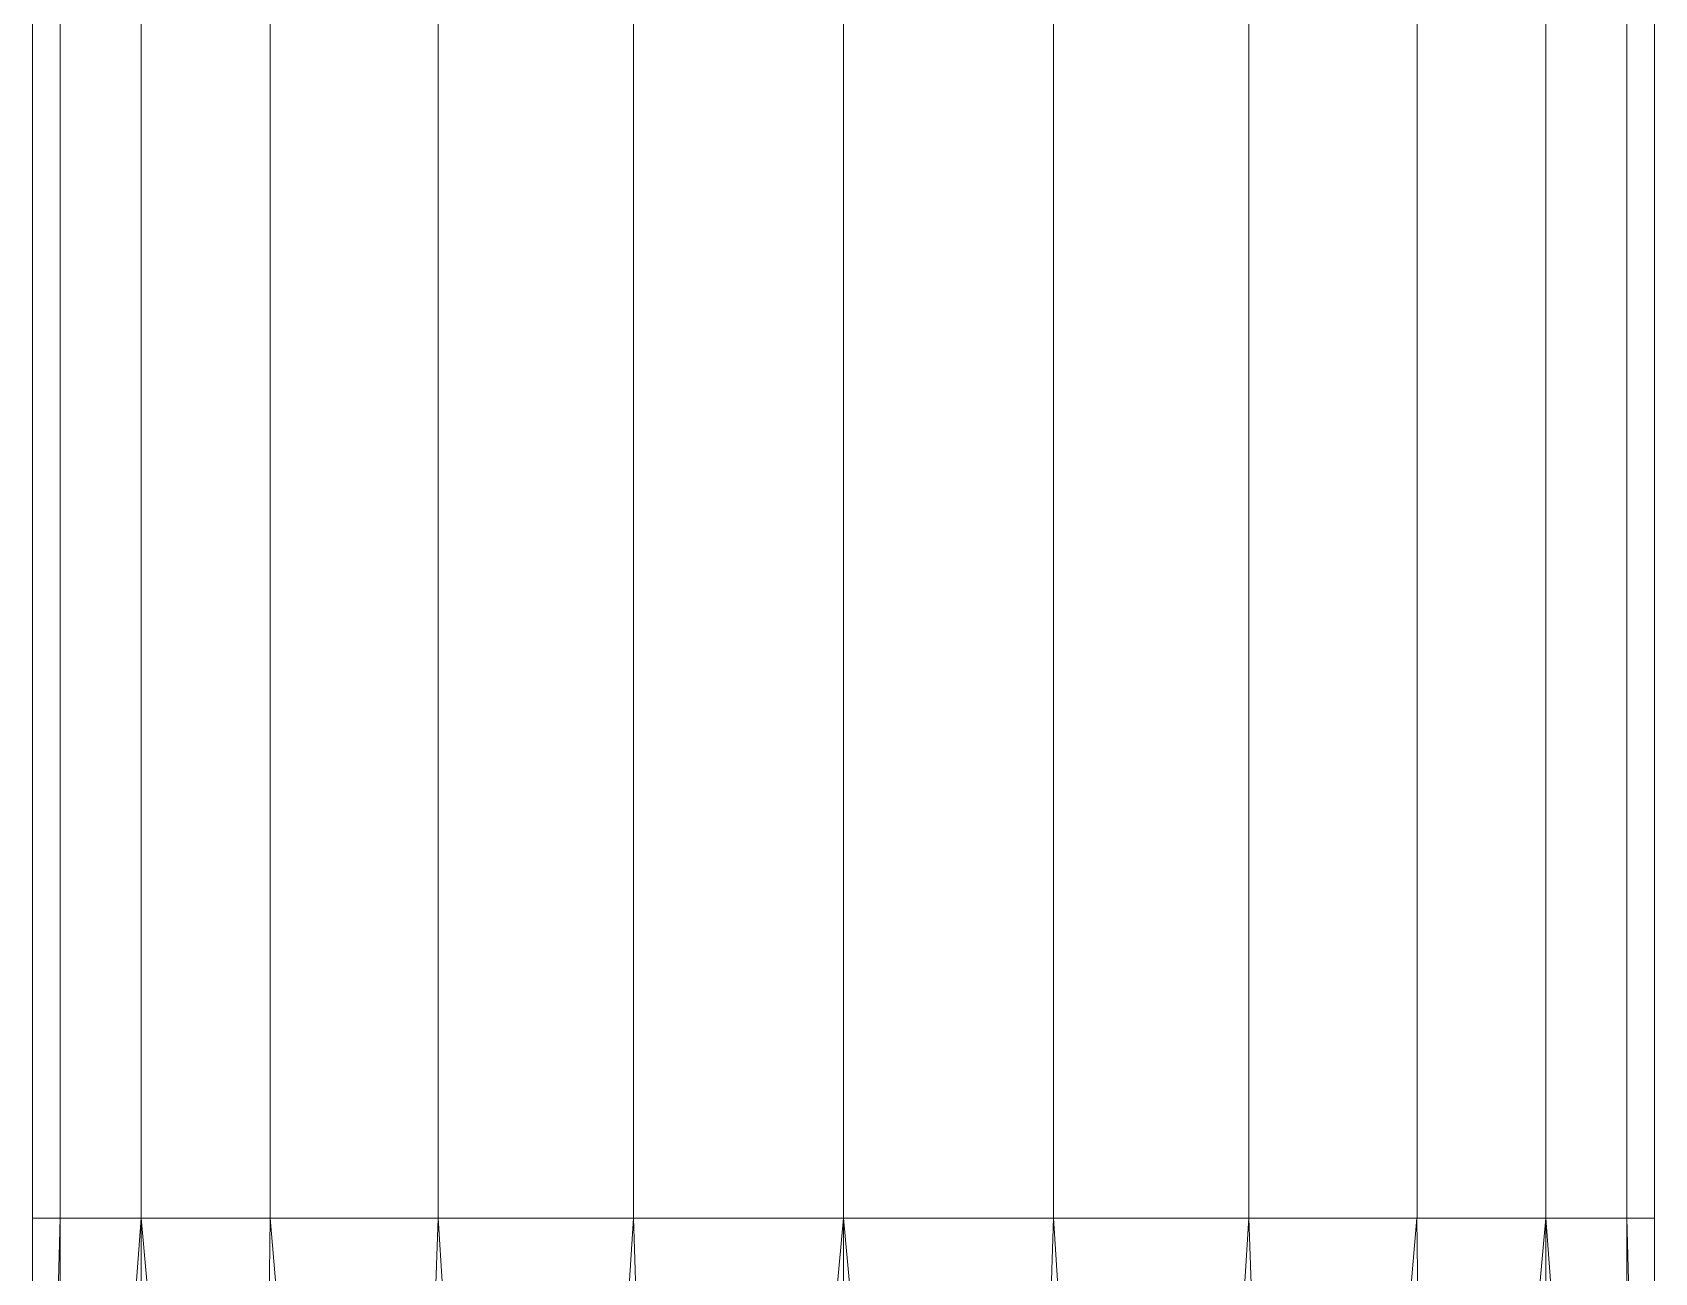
# Model space of a CAD drawing. Header units: inches. Extents: x -3326 to -59, y 8 to 1043.
# Drawn here: x -916.282 to -914.967, y 221.817 to 222.822 of the extents above; entities that cross this region are included whole.
import ezdxf

# ---------------------------------------------------------------- set-up
doc = ezdxf.new("R2010")
doc.units = ezdxf.units.IN
doc.header["$MEASUREMENT"] = 0
doc.layers.add('F-SPRN', color=10, linetype='Continuous', lineweight=9)
doc.layers.add('P-PIPE', color=10, linetype='Continuous', lineweight=9)

# ---------------------------------------------------------------- blocks, each defined once
blk = doc.blocks.new('Tee - Welded - Generic - Standard-1086689-05 - Fourth Level')
at = {"layer": 'P-PIPE'}
mesh = blk.add_polyface(dxfattribs=at)
corners = [(-0.6575, -1.4961), (-0.6351, -1.4961, 0.1702), (-0.5694, -1.4961, 0.3287), (-0.4649, -1.4961, 0.4649), (-0.3287, -1.4961, 0.5694), (-0.1702, -1.4961, 0.6351), (0, -1.4961, 0.6575), (0.1702, -1.4961, 0.6351), (0.3287, -1.4961, 0.5694), (0.4649, -1.4961, 0.4649), (0.5694, -1.4961, 0.3287), (0.6351, -1.4961, 0.1702), (0.6575, -1.4961), (0.6575, -0.6575), (0.6336, -0.6336, 0.1755), (0.5691, -0.5691, 0.3293), (0.4771, -0.4771, 0.4524), (0.3685, -0.3685, 0.5445), (0.2501, -0.2501, 0.608), (0.1263, -0.1263, 0.6452), (0, 0, 0.6575), (-0.1263, -0.1263, 0.6452), (-0.2501, -0.2501, 0.608), (-0.3685, -0.3685, 0.5445), (-0.4771, -0.4771, 0.4524), (-0.5691, -0.5691, 0.3293), (-0.6336, -0.6336, 0.1755), (-0.6575, -0.6575)]
mesh.append_faces([[corners[k] for k in face] for face in [(13, 11, 12)]], dxfattribs={"vtx0": -1})
mesh.append_faces([[corners[k] for k in face] for face in [(22, 5, 21), (24, 3, 23), (8, 18, 7), (17, 9, 16)]], dxfattribs={"vtx0": -1, "vtx1": -1})
mesh.append_faces([[corners[k] for k in face] for face in [(24, 2, 3), (26, 1, 2), (22, 4, 5), (6, 20, 21), (21, 5, 6), (19, 6, 7), (16, 9, 10), (17, 8, 9), (6, 19, 20)]], dxfattribs={"vtx0": -1, "vtx2": -1})
mesh.append_faces([[corners[k] for k in face] for face in [(26, 27, 1), (3, 4, 23), (25, 26, 2), (24, 25, 2), (22, 23, 4), (10, 11, 14), (18, 19, 7), (17, 18, 8), (13, 14, 11), (15, 16, 10), (14, 15, 10)]], dxfattribs={"vtx1": -1, "vtx2": -1})
mesh.append_faces([[corners[k] for k in face] for face in [(27, 0, 1)]], dxfattribs={"vtx2": -1})
mesh = blk.add_polyface(dxfattribs=at)
corners = [(0.6575, -1.4961), (0.6351, -1.4961, -0.1702), (0.5694, -1.4961, -0.3287), (0.4649, -1.4961, -0.4649), (0.3287, -1.4961, -0.5694), (0.1702, -1.4961, -0.6351), (0, -1.4961, -0.6575), (-0.1702, -1.4961, -0.6351), (-0.3287, -1.4961, -0.5694), (-0.4649, -1.4961, -0.4649), (-0.5694, -1.4961, -0.3287), (-0.6351, -1.4961, -0.1702), (-0.6575, -1.4961), (-0.6575, -0.6575), (-0.6336, -0.6336, -0.1755), (-0.5691, -0.5691, -0.3293), (-0.4771, -0.4771, -0.4524), (-0.3685, -0.3685, -0.5445), (-0.2501, -0.2501, -0.608), (-0.1263, -0.1263, -0.6452), (0, 0, -0.6575), (0.1263, -0.1263, -0.6452), (0.2501, -0.2501, -0.608), (0.3685, -0.3685, -0.5445), (0.4771, -0.4771, -0.4524), (0.5691, -0.5691, -0.3293), (0.6336, -0.6336, -0.1755), (0.6575, -0.6575)]
mesh.append_faces([[corners[k] for k in face] for face in [(13, 11, 12)]], dxfattribs={"vtx0": -1})
mesh.append_faces([[corners[k] for k in face] for face in [(22, 5, 21), (24, 3, 23), (8, 18, 7), (17, 9, 16)]], dxfattribs={"vtx0": -1, "vtx1": -1})
mesh.append_faces([[corners[k] for k in face] for face in [(24, 2, 3), (26, 1, 2), (22, 4, 5), (6, 20, 21), (21, 5, 6), (19, 6, 7), (16, 9, 10), (17, 8, 9), (6, 19, 20)]], dxfattribs={"vtx0": -1, "vtx2": -1})
mesh.append_faces([[corners[k] for k in face] for face in [(0, 1, 27)]], dxfattribs={"vtx1": -1})
mesh.append_faces([[corners[k] for k in face] for face in [(26, 27, 1), (3, 4, 23), (25, 26, 2), (24, 25, 2), (22, 23, 4), (10, 11, 14), (18, 19, 7), (17, 18, 8), (13, 14, 11), (15, 16, 10), (14, 15, 10)]], dxfattribs={"vtx1": -1, "vtx2": -1})
mesh = blk.add_polyface(dxfattribs=at)
corners = [(-0.6575, -1.4961), (-0.6351, -1.4961, -0.1702), (-0.5694, -1.4961, -0.3287), (-0.4649, -1.4961, -0.4649), (-0.3287, -1.4961, -0.5694), (-0.1702, -1.4961, -0.6351), (0, -1.4961, -0.6575), (0.1702, -1.4961, -0.6351), (0.3287, -1.4961, -0.5694), (0.4649, -1.4961, -0.4649), (0.5694, -1.4961, -0.3287), (0.6351, -1.4961, -0.1702), (0.6575, -1.4961), (0.6351, -1.4961, 0.1702), (0.5694, -1.4961, 0.3287), (0.4649, -1.4961, 0.4649), (0.3287, -1.4961, 0.5694), (0.1702, -1.4961, 0.6351), (0, -1.4961, 0.6575), (-0.1702, -1.4961, 0.6351), (-0.3287, -1.4961, 0.5694), (-0.4649, -1.4961, 0.4649), (-0.5694, -1.4961, 0.3287), (-0.6351, -1.4961, 0.1702)]
mesh.append_faces([[corners[k] for k in face] for face in [(16, 14, 15), (13, 11, 12)]], dxfattribs={"vtx0": -1})
mesh.append_faces([[corners[k] for k in face] for face in [(0, 3, 11, 13)]], dxfattribs={"vtx0": -1, "vtx1": -1, "vtx2": -1, "vtx3": -1})
mesh.append_faces([[corners[k] for k in face] for face in [(16, 0, 13, 14), (21, 0, 16, 17)]], dxfattribs={"vtx0": -1, "vtx1": -1, "vtx3": -1})
mesh.append_faces([[corners[k] for k in face] for face in [(5, 8, 9, 11)]], dxfattribs={"vtx0": -1, "vtx2": -1, "vtx3": -1})
mesh.append_faces([[corners[k] for k in face] for face in [(17, 18, 21)]], dxfattribs={"vtx1": -1, "vtx2": -1})
mesh.append_faces([[corners[k] for k in face] for face in [(6, 7, 8, 5), (9, 10, 11), (22, 23, 0, 21), (19, 20, 21, 18)]], dxfattribs={"vtx2": -1})
mesh.append_faces([[corners[k] for k in face] for face in [(3, 4, 5, 11)]], dxfattribs={"vtx2": -1, "vtx3": -1})
mesh.append_faces([[corners[k] for k in face] for face in [(0, 1, 2, 3)]], dxfattribs={"vtx3": -1})

msp = doc.modelspace()

# ---------------------------------------------------------------- linework, layer by layer
at = {"layer": 'F-SPRN', "color": 1}
for p, q in [((-915.625, 224.035, 964), (-915.625, 221.861, 964)), ((-915.625, 224.035, 964), (-915.625, 221.861, 964)), ((-915.625, 221.861, 964), (-915.625, 220.365, 964))]:
    msp.add_line(p, q, dxfattribs=at)

# ---------------------------------------------------------------- block references
at = {"layer": 'F-SPRN', "color": 1, "extrusion": (0, 0, -1), "rotation": 180}
msp.add_blockref('Tee - Welded - Generic - Standard-1086689-05 - Fourth Level', (915.625, 220.365, -964), dxfattribs=at)

# ---------------------------------------------------------------- meshes
at = {"layer": 'F-SPRN', "color": 1}
mesh = msp.add_polyface(dxfattribs=at)
corners = [(-915.625, 224.035, 964.6575), (-915.7951, 224.035, 964.6351), (-915.9537, 224.035, 964.5694), (-916.0899, 224.035, 964.4649), (-916.1944, 224.035, 964.3287), (-916.2601, 224.035, 964.1701), (-916.2825, 224.035, 964), (-916.2825, 221.861, 964), (-916.2601, 221.861, 964.1701), (-916.1944, 221.861, 964.3287), (-916.0899, 221.861, 964.4649), (-915.9537, 221.861, 964.5694), (-915.7951, 221.861, 964.6351), (-915.625, 221.861, 964.6575)]
mesh.append_faces([[corners[k] for k in face] for face in [(5, 8, 9, 4)]], dxfattribs={"vtx0": -1, "vtx2": -1, "color": 1})
mesh.append_faces([[corners[k] for k in face] for face in [(3, 4, 9, 10), (11, 12, 1, 2), (2, 3, 10, 11)]], dxfattribs={"vtx1": -1, "vtx3": -1, "color": 1})
mesh.append_faces([[corners[k] for k in face] for face in [(6, 7, 8, 5)]], dxfattribs={"vtx2": -1, "color": 1})
mesh.append_faces([[corners[k] for k in face] for face in [(12, 13, 0, 1)]], dxfattribs={"vtx3": -1, "color": 1})
mesh = msp.add_polyface(dxfattribs=at)
corners = [(-916.2825, 224.035, 964), (-916.2601, 224.035, 963.8298), (-916.1944, 224.035, 963.6713), (-916.0899, 224.035, 963.535), (-915.9537, 224.035, 963.4306), (-915.7951, 224.035, 963.3649), (-915.625, 224.035, 963.3425), (-915.625, 221.861, 963.3425), (-915.7951, 221.861, 963.3649), (-915.9537, 221.861, 963.4306), (-916.0899, 221.861, 963.535), (-916.1944, 221.861, 963.6713), (-916.2601, 221.861, 963.8298), (-916.2825, 221.861, 964)]
mesh.append_faces([[corners[k] for k in face] for face in [(7, 8, 5, 6)]], dxfattribs={"vtx1": -1, "color": 1})
mesh.append_faces([[corners[k] for k in face] for face in [(8, 9, 4, 5), (3, 4, 9, 10), (11, 12, 1, 2), (2, 3, 10, 11)]], dxfattribs={"vtx1": -1, "vtx3": -1, "color": 1})
mesh.append_faces([[corners[k] for k in face] for face in [(12, 13, 0, 1)]], dxfattribs={"vtx3": -1, "color": 1})
mesh = msp.add_polyface(dxfattribs=at)
corners = [(-914.9675, 224.035, 964), (-914.9899, 224.035, 964.1701), (-915.0556, 224.035, 964.3287), (-915.16, 224.035, 964.4649), (-915.2963, 224.035, 964.5694), (-915.4548, 224.035, 964.6351), (-915.625, 224.035, 964.6575), (-915.625, 221.861, 964.6575), (-915.4548, 221.861, 964.6351), (-915.2963, 221.861, 964.5694), (-915.16, 221.861, 964.4649), (-915.0556, 221.861, 964.3287), (-914.9899, 221.861, 964.1701), (-914.9675, 221.861, 964)]
mesh.append_faces([[corners[k] for k in face] for face in [(7, 8, 5, 6)]], dxfattribs={"vtx1": -1, "color": 1})
mesh.append_faces([[corners[k] for k in face] for face in [(8, 9, 4, 5), (3, 4, 9, 10), (11, 12, 1, 2), (2, 3, 10, 11)]], dxfattribs={"vtx1": -1, "vtx3": -1, "color": 1})
mesh.append_faces([[corners[k] for k in face] for face in [(12, 13, 0, 1)]], dxfattribs={"vtx3": -1, "color": 1})
mesh = msp.add_polyface(dxfattribs=at)
corners = [(-915.625, 224.035, 963.3425), (-915.4548, 224.035, 963.3649), (-915.2963, 224.035, 963.4306), (-915.16, 224.035, 963.535), (-915.0556, 224.035, 963.6713), (-914.9899, 224.035, 963.8298), (-914.9675, 224.035, 964), (-914.9675, 221.861, 964), (-914.9899, 221.861, 963.8298), (-915.0556, 221.861, 963.6713), (-915.16, 221.861, 963.535), (-915.2963, 221.861, 963.4306), (-915.4548, 221.861, 963.3649), (-915.625, 221.861, 963.3425)]
mesh.append_faces([[corners[k] for k in face] for face in [(7, 8, 5, 6)]], dxfattribs={"vtx1": -1, "color": 1})
mesh.append_faces([[corners[k] for k in face] for face in [(8, 9, 4, 5), (3, 4, 9, 10), (11, 12, 1, 2), (2, 3, 10, 11)]], dxfattribs={"vtx1": -1, "vtx3": -1, "color": 1})
mesh.append_faces([[corners[k] for k in face] for face in [(12, 13, 0, 1)]], dxfattribs={"vtx3": -1, "color": 1})
mesh = msp.add_polyface(dxfattribs=at)
corners = [(-916.2825, 221.861, 964), (-916.2601, 221.861, 963.8298), (-916.1944, 221.861, 963.6713), (-916.0899, 221.861, 963.535), (-915.9537, 221.861, 963.4306), (-915.7951, 221.861, 963.3649), (-915.625, 221.861, 963.3425), (-915.4548, 221.861, 963.3649), (-915.2963, 221.861, 963.4306), (-915.16, 221.861, 963.535), (-915.0556, 221.861, 963.6713), (-914.9899, 221.861, 963.8298), (-914.9675, 221.861, 964), (-914.9899, 221.861, 964.1701), (-915.0556, 221.861, 964.3287), (-915.16, 221.861, 964.4649), (-915.2963, 221.861, 964.5694), (-915.4548, 221.861, 964.6351), (-915.625, 221.861, 964.6575), (-915.7951, 221.861, 964.6351), (-915.9537, 221.861, 964.5694), (-916.0899, 221.861, 964.4649), (-916.1944, 221.861, 964.3287), (-916.2601, 221.861, 964.1701)]
mesh.append_faces([[corners[k] for k in face] for face in [(16, 14, 15)]], dxfattribs={"vtx0": -1, "color": 1})
mesh.append_faces([[corners[k] for k in face] for face in [(2, 8, 14)]], dxfattribs={"vtx0": -1, "vtx1": -1, "vtx2": -1, "color": 1})
mesh.append_faces([[corners[k] for k in face] for face in [(8, 4, 5)]], dxfattribs={"vtx0": -1, "vtx2": -1, "color": 1})
mesh.append_faces([[corners[k] for k in face] for face in [(19, 20, 17, 18), (13, 14, 11, 12)]], dxfattribs={"vtx1": -1, "color": 1})
mesh.append_faces([[corners[k] for k in face] for face in [(10, 11, 14)]], dxfattribs={"vtx1": -1, "vtx2": -1, "color": 1})
mesh.append_faces([[corners[k] for k in face] for face in [(22, 23, 2, 14), (16, 17, 20, 14)]], dxfattribs={"vtx1": -1, "vtx2": -1, "vtx3": -1, "color": 1})
mesh.append_faces([[corners[k] for k in face] for face in [(20, 21, 22, 14), (2, 3, 4, 8), (8, 9, 10, 14)]], dxfattribs={"vtx2": -1, "vtx3": -1, "color": 1})
mesh.append_faces([[corners[k] for k in face] for face in [(23, 0, 1, 2), (5, 6, 7, 8)]], dxfattribs={"vtx3": -1, "color": 1})

doc.saveas('drawing.dxf')
